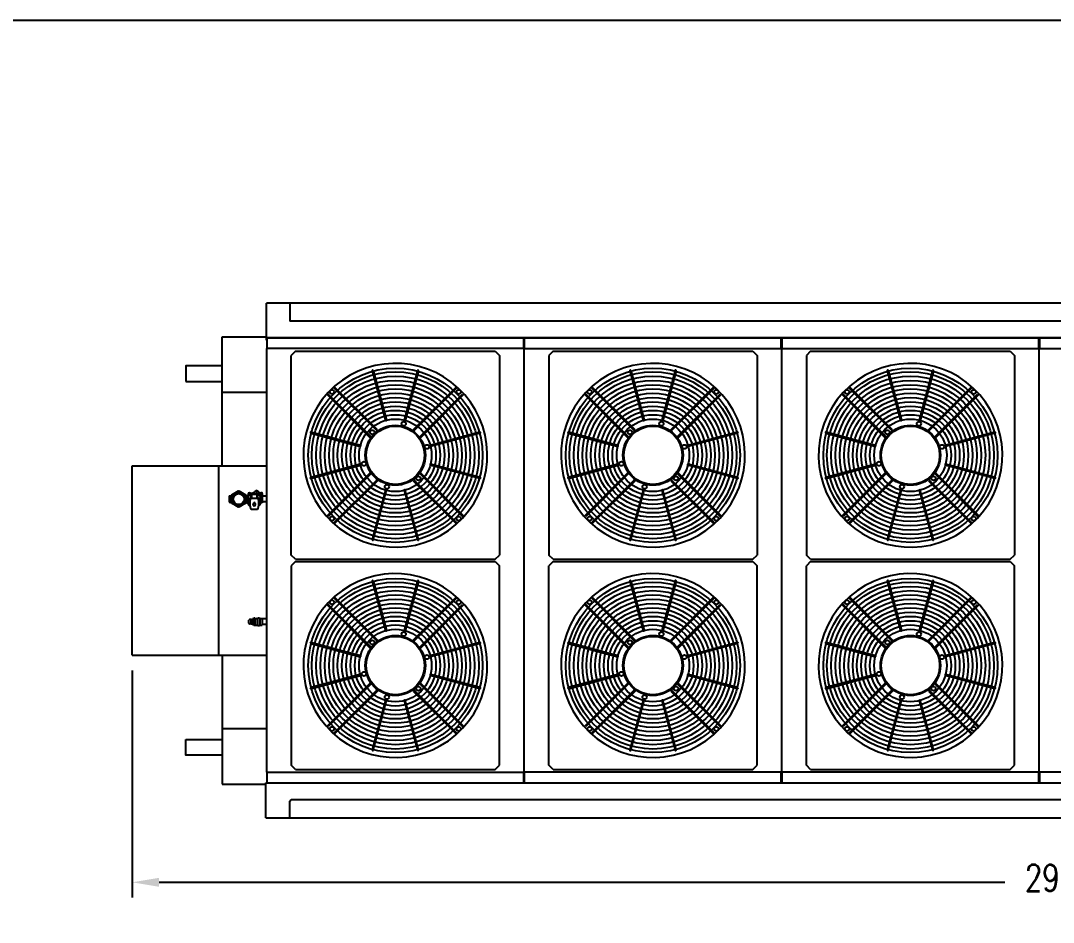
# Model space of a CAD drawing. Header units: millimetres. Extents: x 17891 to 32328, y 18593 to 29476.
# Drawn here: x 18118.2 to 18307.6, y 19050.1 to 19215.5 of the extents above; entities that cross this region are included whole.
import ezdxf

# ---------------------------------------------------------------- set-up
doc = ezdxf.new("R2010")
doc.units = ezdxf.units.MM
doc.header["$LTSCALE"] = 5
for name, color, linetype in [('COIL-CONTROL', 2, 'Continuous'), ('CONDENSER-SST-CONTROL', 1, 'Continuous'), ('UNIT', 6, 'Continuous'), ('WS-NO-CONTROL', 3, 'Continuous')]:
    doc.layers.add(name, color=color, linetype=linetype)
doc.styles.add('SUBMITTAL', font='romans.shx', dxfattribs={"width": 0.75})
doc.dimstyles.new('SUBMITTAL', dxfattribs={"dimtxt": 0.09375, "dimasz": 0.09375, "dimexe": 0.03125, "dimexo": 0.0625, "dimgap": 0.0625, "dimtad": 0, "dimdec": 4, "dimzin": 4, "dimdsep": 46, "dimlunit": 4, "dimtxsty": 'SUBMITTAL', "dimcen": 0.09375, "dimclre": 6, "dimadec": 0, "dimazin": 0, "dimtfac": 1, "dimtdec": 0, "dimtofl": 0, "dimtmove": 0, "dimatfit": 3, "dimfxl": 0, "dimfrac": 2, "dimtolj": 1, "dimtzin": 4, "dimarcsym": 0})

# ---------------------------------------------------------------- blocks, each defined once
blk = doc.blocks.new('FANCYLINDER-TOP')
for p, q in [((-108, 393.3), (-46, 162.1)), ((-103.1, 394.6), (-41.2, 163.4)), ((103.1, 394.6), (41.2, 163.4)), ((108, 393.3), (46, 162.1)), ((-394.6, 103.1), (-163.4, 41.2)), ((-162.1, 46), (-393.3, 108)), ((393.3, 108), (162.1, 46)), ((394.6, 103.1), (163.4, 41.2)), ((-163.4, -41.2), (-394.6, -103.1)), ((-393.3, -108), (-162.1, -46)), ((393.3, -108), (162.1, -46)), ((394.6, -103.1), (163.4, -41.2)), ((-46, -162.1), (-108, -393.3)), ((-103.1, -394.6), (-41.2, -163.4)), ((41.2, -163.4), (103.1, -394.6)), ((108, -393.3), (46, -162.1))]:
    blk.add_line(p, q)
for points in [[(-83.5, 118.8), (-281.3, 316.6), (-285, 313.3), (-87, 115.3)], [(83.5, 118.8), (281.3, 316.6), (285, 313.3), (87, 115.3)], [(-313.1, 284.8), (-316.6, 281.3), (-118.6, 83.3), (-115.1, 86.8)], [(313.1, 284.8), (316.6, 281.3), (118.6, 83.3), (115.1, 86.8)], [(-313.1, -284.8), (-316.6, -281.3), (-118.6, -83.3), (-115.1, -86.8)], [(313.1, -284.8), (316.6, -281.3), (118.6, -83.3), (115.1, -86.8)], [(-83.5, -118.8), (-281.3, -316.6), (-285, -313.3), (-87, -115.3)], [(83.5, -118.8), (281.3, -316.6), (285, -313.3), (87, -115.3)]]:
    blk.add_lwpolyline(points, close=True)
for centre, radius in [((0, 0), 405.8), ((0, 0), 389), ((0, 0), 369), ((0, 0), 349), ((0, 0), 329), ((0, 0), 309), ((-295.2, 295.2), 10), ((0, 0), 289), ((295.2, 295.2), 10), ((0, 0), 269), ((0, 0), 249), ((0, 0), 229), ((0, 0), 209), ((0, 0), 189), ((0, 0), 169), ((39.3, 146.8), 10), ((0, 0), 140), ((0, 0), 136.1), ((-107.5, 107.5), 10), ((146.8, 39.3), 10), ((-146.8, -39.3), 10), ((-39.3, -146.8), 10), ((107.5, -107.5), 10), ((-295.2, -295.2), 10), ((295.2, -295.2), 10)]:
    blk.add_circle(centre, radius)
for centre, radius, start, end in [((0, 0), 428.5, 41.0849, 41.0705), ((-105.5, 393.9), 2.5, 15, 195), ((105.5, 393.9), 2.5, 345, 165), ((-393.9, 105.5), 2.5, 75, 255), ((393.9, 105.5), 2.5, 285, 105), ((-393.9, -105.5), 2.5, 105, 285), ((393.9, -105.5), 2.5, 255, 75), ((-105.5, -393.9), 2.5, 165, 345), ((105.5, -393.9), 2.5, 195, 15)]:
    blk.add_arc(centre, radius, start, end)
for centre, major_axis in [((-43.6, 162.7), (2.41, 0.65)), ((43.6, 162.7), (2.41, -0.65)), ((-162.7, 43.6), (0.65, 2.41)), ((162.7, 43.6), (0.65, -2.41)), ((-162.7, -43.6), (-0.65, 2.41)), ((162.7, -43.6), (-0.65, -2.41)), ((-43.6, -162.7), (-2.41, 0.65)), ((43.6, -162.7), (-2.41, -0.65))]:
    blk.add_ellipse(centre, major_axis=major_axis, ratio=0.422618, start_param=3.141593, end_param=6.283185)
blk = doc.blocks.new('BORDER')
blk.add_line((1, 1), (0, 1))
blk = doc.blocks.new('*D44')
at = {"layer": 'CONDENSER-SST-CONTROL', "color": 6, "lineweight": -2}
for p, q in [((18138.69, 19096.3), (18138.69, 19054.62)), ((18496.28, 19072.63), (18496.28, 19054.62))]:
    blk.add_line(p, q, dxfattribs=at)
at = {"layer": 'CONDENSER-SST-CONTROL', "color": 3, "lineweight": -2}
for p, q in [((18143.62, 19057.43), (18298.74, 19057.43)), ((18491.35, 19057.43), (18336.24, 19057.43))]:
    blk.add_line(p, q, dxfattribs=at)
at = {"layer": 'CONDENSER-SST-CONTROL', "color": 3}
for points in [[(18143.62, 19058.26), (18143.62, 19056.61), (18138.69, 19057.43)], [(18491.35, 19058.26), (18491.35, 19056.61), (18496.28, 19057.43)]]:
    blk.add_solid(points, dxfattribs=at)
at = {"layer": 'CONDENSER-SST-CONTROL', "color": 3, "insert": (18317.49, 19057.43), "char_height": 4.9294, "attachment_point": 5, "style": 'SUBMITTAL'}
blk.add_mtext('\\A1;29\'-9 5/8"', dxfattribs=at)

msp = doc.modelspace()

# ---------------------------------------------------------------- linework, layer by layer
at = {"layer": 'COIL-CONTROL'}
for p, q in [((18155.1685, 19133.8705), (18155.1685, 19157.5455)), ((18155.1685, 19157.5455), (18163.2846, 19157.5455)), ((18155.1685, 19147.358), (18163.3263, 19147.358)), ((18155.1685, 19099.1205), (18155.1685, 19075.4455)), ((18155.1685, 19085.633), (18163.3263, 19085.633)), ((18155.1685, 19075.4455), (18163.213, 19075.4455))]:
    msp.add_line(p, q, dxfattribs=at)
at = {"layer": 'CONDENSER-SST-CONTROL'}
for points in [[(18148.5185, 19149.3363), (18155.1678, 19149.3363), (18155.1678, 19152.2113), (18148.5185, 19152.2113)], [(18148.5185, 19083.6547), (18155.1678, 19083.6547), (18155.1678, 19080.7797), (18148.5185, 19080.7797)]]:
    msp.add_lwpolyline(points, close=True, dxfattribs=at)
at = {"layer": 'UNIT'}
for p, q in [((18163.2846, 19156.9202), (18163.2846, 19163.7089)), ((18494.0421, 19163.7089), (18163.2846, 19163.7089)), ((18167.5763, 19163.7089), (18167.5763, 19160.3934)), ((18489.5733, 19160.3934), (18167.5763, 19160.3934)), ((18163.2846, 19157.3707), (18494.0511, 19157.3707)), ((18494.0511, 19157.2997), (18163.2846, 19157.2997)), ((18163.4138, 19155.3705), (18163.4138, 19157.2997)), ((18210.4887, 19155.2997), (18210.4887, 19157.2997)), ((18210.6638, 19155.2997), (18210.6638, 19157.2997)), ((18257.7387, 19155.2997), (18257.7387, 19157.2997)), ((18257.9138, 19155.2997), (18257.9138, 19157.2997)), ((18304.9702, 19155.2997), (18304.9702, 19157.2997)), ((18305.1453, 19155.2997), (18305.1453, 19157.2997)), ((18163.2846, 19156.9202), (18163.4138, 19156.9202)), ((18163.3263, 19155.3705), (18163.3263, 19077.6205)), ((18210.4887, 19155.3705), (18163.3263, 19155.3705)), ((18210.6638, 19155.2997), (18210.4887, 19155.2997)), ((18210.5763, 19077.6914), (18210.5763, 19155.2997)), ((18210.6638, 19155.3705), (18257.7387, 19155.3705)), ((18257.9138, 19155.2997), (18257.7387, 19155.2997)), ((18257.8263, 19077.6914), (18257.8263, 19155.2997)), ((18257.9138, 19155.3705), (18304.9702, 19155.3705)), ((18305.1453, 19155.2997), (18304.9702, 19155.2997)), ((18305.0577, 19077.6914), (18305.0577, 19155.2997)), ((18305.1453, 19155.3705), (18352.2016, 19155.3705)), ((18168.6442, 19154.8813), (18167.8568, 19154.0939)), ((18167.8568, 19117.4798), (18167.8568, 19154.0939)), ((18168.6442, 19154.8813), (18205.2584, 19154.8813)), ((18205.2584, 19154.8813), (18206.0458, 19154.0939)), ((18206.0458, 19154.0939), (18206.0458, 19117.4798)), ((18215.8942, 19154.8813), (18215.1068, 19154.0939)), ((18215.1068, 19154.0939), (18215.1068, 19117.4798)), ((18215.8942, 19154.8813), (18252.5084, 19154.8813)), ((18252.5084, 19154.8813), (18253.2958, 19154.0939)), ((18253.2958, 19154.0939), (18253.2958, 19117.4798)), ((18263.1257, 19154.8813), (18262.3382, 19154.0939)), ((18262.3382, 19154.0939), (18262.3382, 19117.4798)), ((18263.1257, 19154.8813), (18299.7398, 19154.8813)), ((18299.7398, 19154.8813), (18300.5272, 19154.0939)), ((18300.5272, 19154.0939), (18300.5272, 19117.4798)), ((18138.6928, 19099.1205), (18138.6928, 19133.8705)), ((18138.6928, 19133.8705), (18163.3263, 19133.8705)), ((18154.5628, 19099.1205), (18154.5628, 19133.8705)), ((18168.6442, 19116.6924), (18167.8568, 19117.4798)), ((18205.2584, 19116.6924), (18206.0458, 19117.4798)), ((18215.8942, 19116.6924), (18215.1068, 19117.4798)), ((18252.5084, 19116.6924), (18253.2958, 19117.4798)), ((18263.1257, 19116.6924), (18262.3382, 19117.4798)), ((18299.7398, 19116.6924), (18300.5272, 19117.4798)), ((18168.6442, 19116.2987), (18167.8568, 19115.5113)), ((18167.8568, 19115.5113), (18167.8568, 19078.8971)), ((18168.6442, 19116.6924), (18205.2584, 19116.6924)), ((18168.6442, 19116.2987), (18205.2584, 19116.2987)), ((18205.2584, 19116.2987), (18206.0458, 19115.5113)), ((18206.0458, 19078.8971), (18206.0458, 19115.5113)), ((18215.8942, 19116.2987), (18215.1068, 19115.5113)), ((18215.1068, 19078.8971), (18215.1068, 19115.5113)), ((18215.8942, 19116.6924), (18252.5084, 19116.6924)), ((18215.8942, 19116.2987), (18252.5084, 19116.2987)), ((18252.5084, 19116.2987), (18253.2958, 19115.5113)), ((18253.2958, 19078.8971), (18253.2958, 19115.5113)), ((18263.1257, 19116.2987), (18262.3382, 19115.5113)), ((18262.3382, 19078.8971), (18262.3382, 19115.5113)), ((18263.1257, 19116.6924), (18299.7398, 19116.6924)), ((18263.1257, 19116.2987), (18299.7398, 19116.2987)), ((18299.7398, 19116.2987), (18300.5272, 19115.5113)), ((18300.5272, 19078.8971), (18300.5272, 19115.5113)), ((18138.6928, 19099.1205), (18163.3263, 19099.1205)), ((18163.3263, 19077.6205), (18210.4887, 19077.6205)), ((18163.4138, 19075.6914), (18163.4138, 19077.6205)), ((18168.6442, 19078.1097), (18167.8568, 19078.8971)), ((18168.6442, 19078.1097), (18205.2584, 19078.1097)), ((18205.2584, 19078.1097), (18206.0458, 19078.8971)), ((18210.4887, 19077.6914), (18210.6638, 19077.6914)), ((18210.4887, 19075.6914), (18210.4887, 19077.6914)), ((18210.6638, 19075.6914), (18210.6638, 19077.6914)), ((18257.7387, 19077.6205), (18210.6638, 19077.6205)), ((18215.8942, 19078.1097), (18215.1068, 19078.8971)), ((18215.8942, 19078.1097), (18252.5084, 19078.1097)), ((18252.5084, 19078.1097), (18253.2958, 19078.8971)), ((18257.7387, 19077.6914), (18257.9138, 19077.6914)), ((18257.7387, 19075.6914), (18257.7387, 19077.6914)), ((18257.9138, 19075.6914), (18257.9138, 19077.6914)), ((18304.9702, 19077.6205), (18257.9138, 19077.6205)), ((18263.1257, 19078.1097), (18262.3382, 19078.8971)), ((18263.1257, 19078.1097), (18299.7398, 19078.1097)), ((18299.7398, 19078.1097), (18300.5272, 19078.8971)), ((18304.9702, 19077.6914), (18305.1453, 19077.6914)), ((18304.9702, 19075.6914), (18304.9702, 19077.6914)), ((18305.1453, 19075.6914), (18305.1453, 19077.6914)), ((18352.2016, 19077.6205), (18305.1453, 19077.6205)), ((18210.4887, 19075.9489), (18210.6638, 19075.9489)), ((18257.7387, 19075.9489), (18257.9138, 19075.9489)), ((18304.9702, 19075.9489), (18305.1453, 19075.9489)), ((18163.213, 19075.6914), (18494.0733, 19075.6914)), ((18163.213, 19069.2821), (18163.213, 19075.6914)), ((18494.0421, 19075.6204), (18163.213, 19075.6204)), ((18167.5763, 19072.3476), (18167.8263, 19072.5976)), ((18167.5763, 19069.2821), (18167.5763, 19072.3476)), ((18167.8263, 19072.5976), (18489.8233, 19072.5976)), ((18163.213, 19069.2821), (18494.0421, 19069.2821))]:
    msp.add_line(p, q, dxfattribs=at)
at = {"layer": 'WS-NO-CONTROL'}
for p, q in [((18156.9536, 19128.541), (18157.5557, 19128.8887)), ((18157.5557, 19128.8887), (18158.1579, 19129.2363)), ((18158.1579, 19129.2363), (18158.2661, 19129.2363)), ((18158.2661, 19129.2363), (18158.8682, 19128.8887)), ((18158.8682, 19128.8887), (18159.4704, 19128.541)), ((18160.2104, 19128.8446), (18160.0104, 19128.7291)), ((18160.4104, 19128.7291), (18160.2104, 19128.8446)), ((18161.2125, 19128.7346), (18161.3086, 19129.0305)), ((18161.5391, 19128.6396), (18161.632, 19128.9254)), ((18162.1215, 19128.8212), (18161.6953, 19129.207)), ((18161.9336, 19128.8446), (18161.7336, 19128.7291)), ((18162.1336, 19128.7291), (18161.9336, 19128.8446)), ((18156.462, 19128.3145), (18156.462, 19127.1895)), ((18156.462, 19128.3145), (18156.8995, 19128.3145)), ((18156.462, 19127.1895), (18156.8995, 19127.1895)), ((18156.8995, 19128.4473), (18156.9536, 19128.541)), ((18156.8995, 19127.752), (18156.8995, 19128.4473)), ((18156.8995, 19127.0567), (18156.8995, 19127.752)), ((18156.9536, 19126.963), (18156.8995, 19127.0567)), ((18157.5557, 19126.6154), (18156.9536, 19126.963)), ((18159.4704, 19126.963), (18158.8682, 19126.6154)), ((18159.4704, 19128.541), (18159.5245, 19128.4473)), ((18159.5245, 19127.0567), (18159.4704, 19126.963)), ((18159.5245, 19128.4473), (18159.5245, 19127.752)), ((18159.5245, 19128.3145), (18159.712, 19128.3145)), ((18159.5245, 19127.752), (18159.5245, 19127.0567)), ((18159.5245, 19127.1895), (18159.712, 19127.1895)), ((18159.712, 19127.082), (18159.712, 19128.422)), ((18159.712, 19128.422), (18159.9734, 19128.422)), ((18159.712, 19127.082), (18159.9907, 19127.082)), ((18160.0104, 19128.7291), (18160.0104, 19128.4982)), ((18160.0104, 19128.4982), (18160.2104, 19128.3827)), ((18160.2104, 19127.1214), (18160.0104, 19127.0059)), ((18160.0104, 19127.0059), (18160.0104, 19126.7749)), ((18160.2104, 19128.3827), (18160.4104, 19128.4982)), ((18160.2349, 19127.1072), (18160.2104, 19127.1214)), ((18161.779, 19127.8346), (18160.365, 19127.8346)), ((18160.4104, 19128.4982), (18160.4104, 19128.7291)), ((18160.577, 19128.6396), (18161.567, 19128.6396)), ((18160.577, 19128.6396), (18160.577, 19127.8346)), ((18160.822, 19128.7346), (18161.322, 19128.7346)), ((18160.822, 19128.7346), (18160.822, 19128.6396)), ((18160.8977, 19126.9847), (18160.8367, 19126.8442)), ((18161.3073, 19126.8442), (18161.2463, 19126.9847)), ((18161.322, 19128.7346), (18161.322, 19128.6396)), ((18161.567, 19128.6396), (18161.567, 19127.8346)), ((18161.7336, 19128.7291), (18161.7336, 19128.4982)), ((18161.7336, 19128.4982), (18161.9336, 19128.3827)), ((18161.9336, 19127.1214), (18161.9078, 19127.1065)), ((18161.9336, 19128.3827), (18162.1336, 19128.4982)), ((18162.1336, 19127.0059), (18161.9336, 19127.1214)), ((18162.1336, 19128.4982), (18162.1336, 19128.7291)), ((18162.1336, 19126.7749), (18162.1336, 19127.0059)), ((18162.492, 19128.422), (18162.1533, 19128.422)), ((18162.492, 19127.082), (18162.1533, 19127.082)), ((18162.1951, 19128.7137), (18162.1951, 19128.7451)), ((18162.1951, 19128.422), (18162.1951, 19128.5136)), ((18162.492, 19128.422), (18162.492, 19127.082)), ((18163.3263, 19128.267), (18162.492, 19128.267)), ((18163.3263, 19127.237), (18162.492, 19127.237)), ((18162.5389, 19128.7451), (18162.5389, 19128.267)), ((18158.1579, 19126.2677), (18157.5557, 19126.6154)), ((18158.2661, 19126.2677), (18158.1579, 19126.2677)), ((18158.8682, 19126.6154), (18158.2661, 19126.2677)), ((18160.0104, 19126.7749), (18160.2104, 19126.6595)), ((18160.0124, 19126.6924), (18160.2691, 19126.4601)), ((18160.2104, 19126.6595), (18160.2356, 19126.674)), ((18160.4985, 19125.8796), (18161.6455, 19125.8796)), ((18161.9071, 19126.6747), (18161.9336, 19126.6595)), ((18161.9336, 19126.6595), (18162.1336, 19126.7749)), ((18160.0757, 19104.957), (18160.0757, 19105.5195)), ((18160.4507, 19105.6445), (18160.2007, 19105.6445)), ((18160.4507, 19104.832), (18160.2007, 19104.832)), ((18160.4507, 19105.6758), (18160.4507, 19104.8008)), ((18160.5757, 19105.6758), (18160.4507, 19105.6758)), ((18160.5757, 19104.8008), (18160.4507, 19104.8008)), ((18160.5757, 19105.6758), (18160.5757, 19104.8008)), ((18160.5757, 19105.6133), (18160.7632, 19105.6133)), ((18160.5757, 19104.8633), (18160.7632, 19104.8633)), ((18160.7632, 19105.8008), (18160.7632, 19105.5195)), ((18160.9507, 19105.8008), (18160.7632, 19105.8008)), ((18160.7632, 19105.5195), (18160.7632, 19104.957)), ((18160.7632, 19104.957), (18160.7632, 19104.6758)), ((18160.9507, 19104.6758), (18160.7632, 19104.6758)), ((18160.9507, 19105.5195), (18160.9507, 19105.8008)), ((18160.9507, 19105.6133), (18161.0132, 19105.6133)), ((18160.9507, 19104.957), (18160.9507, 19105.5195)), ((18160.9507, 19104.6758), (18160.9507, 19104.957)), ((18160.9507, 19104.8633), (18161.0132, 19104.8633)), ((18161.0132, 19105.8878), (18161.0132, 19105.563)), ((18161.2007, 19105.8878), (18161.0132, 19105.8878)), ((18161.0132, 19105.563), (18161.0132, 19104.9135)), ((18161.0132, 19104.9135), (18161.0132, 19104.5888)), ((18161.0132, 19104.5888), (18161.2007, 19104.5888)), ((18161.2007, 19105.563), (18161.2007, 19105.8878)), ((18161.232, 19105.7598), (18161.2007, 19105.7622)), ((18161.2007, 19104.9135), (18161.2007, 19105.563)), ((18161.2007, 19104.5888), (18161.2007, 19104.9135)), ((18161.232, 19104.7167), (18161.2007, 19104.7144)), ((18161.232, 19105.8383), (18161.232, 19104.6383)), ((18161.232, 19105.8383), (18161.662, 19105.8383)), ((18161.232, 19104.6383), (18161.662, 19104.6383)), ((18161.662, 19105.8383), (18161.7156, 19105.9311)), ((18161.662, 19105.8383), (18161.662, 19105.7579)), ((18161.662, 19105.7579), (18161.662, 19105.2383)), ((18161.662, 19105.2383), (18161.662, 19104.7187)), ((18161.662, 19104.7187), (18161.662, 19104.6383)), ((18161.662, 19104.6383), (18161.7156, 19104.5455)), ((18161.7156, 19105.9311), (18162.0084, 19105.9311)), ((18161.7156, 19104.5455), (18162.0084, 19104.5455)), ((18162.062, 19105.8383), (18162.0084, 19105.9311)), ((18162.062, 19104.6383), (18162.0084, 19104.5455)), ((18162.062, 19105.8383), (18162.062, 19105.7579)), ((18162.062, 19105.8383), (18162.492, 19105.8383)), ((18162.062, 19105.7579), (18162.062, 19105.2383)), ((18162.062, 19105.2383), (18162.062, 19104.7187)), ((18162.062, 19104.7187), (18162.062, 19104.6383)), ((18162.062, 19104.6383), (18162.492, 19104.6383)), ((18162.492, 19105.8383), (18162.492, 19104.6383)), ((18163.3263, 19105.7533), (18162.492, 19105.7533)), ((18163.3263, 19104.7233), (18162.492, 19104.7233))]:
    msp.add_line(p, q, dxfattribs=at)
for radius in [1.3125, 1]:
    msp.add_circle((18158.212, 19127.752), radius, dxfattribs=at)
for centre, radius, start, end in [((18160.2104, 19128.6136), 0.28, 61.739361, 198.611546), ((18160.5797, 19129.3007), 0.5, 241.739361, 287.637319), ((18161.072, 19127.752), 1.125, 103.098391, 107.63373), ((18160.7038, 19129.3348), 0.5, 283.094011, 332.897067), ((18161.4604, 19128.9475), 0.35, 47.850863, 152.897067), ((18161.4703, 19128.9779), 0.17, 342, 162), ((18161.9336, 19128.6136), 0.28, 331.739361, 47.850863), ((18162.367, 19128.7451), 0.1719, 360, 180), ((18160.2104, 19126.8904), 0.28, 151.739361, 225), ((18159.0068, 19128.2083), 0.99, 347.541093, 18.611546), ((18161.072, 19127.752), 1.125, 167.541093, 197.634834), ((18159.5233, 19127.2597), 0.5, 331.739361, 17.634834), ((18163.7063, 19126.862), 3.48, 163.770528, 180), ((18162.1353, 19126.862), 1.909, 180, 210.971446), ((18161.072, 19127.752), 0.75, 131.299873, 185.134706), ((18161.072, 19126.909), 0.19, 23.465924, 156.534076), ((18161.072, 19127.752), 0.75, 354.77221, 48.700128), ((18159.9991, 19126.862), 1.9172, 329.175465, 360), ((18158.4033, 19126.862), 3.513, 360, 16.072902), ((18161.9336, 19126.8904), 0.28, 263.107327, 28.260639), ((18162.6206, 19128.2443), 0.5, 151.739361, 197.634834), ((18162.6206, 19127.2597), 0.5, 162.365166, 208.260639), ((18161.072, 19127.752), 1.125, 342.365166, 17.634834), ((18161.072, 19126.742), 0.2565, 156.534076, 23.463769), ((18160.2007, 19105.5195), 0.125, 90, 180), ((18160.2007, 19104.957), 0.125, 180, 270)]:
    msp.add_arc(centre, radius, start, end, dxfattribs=at)

# ---------------------------------------------------------------- block references
at = {"xscale": 829.7698563356048, "yscale": 622.3273922517036, "zscale": 829.7698563356048}
msp.add_blockref('BORDER', (17891.493, 18593.206), dxfattribs=at)
at = {"layer": 'UNIT', "xscale": 0.03937007874015748, "yscale": 0.03937007874015748, "zscale": 0.03937007874015748}
for p in [(18186.9513, 19135.7869), (18234.2013, 19135.7869), (18281.4327, 19135.7869), (18186.9513, 19097.2042), (18234.2013, 19097.2042), (18281.4327, 19097.2042)]:
    msp.add_blockref('FANCYLINDER-TOP', p, dxfattribs=at)

# ---------------------------------------------------------------- dimensions: what is measured, and where the dimension line sits
at = {"layer": 'CONDENSER-SST-CONTROL', "color": 3}
dim = msp.add_linear_dim(base=(18138.6928, 19057.4339), p1=(18496.2815, 19075.4455), p2=(18138.6928, 19099.1205), dimstyle='SUBMITTAL', override={"dimscale": 70.42, "dimtxt": 0.07, "dimasz": 0.07, "dimexe": 0.04, "dimexo": 0.04, "dimgap": 0.03125, "dimdec": 3, "dimzin": 3, "dimclrd": 3, "dimclrt": 3, "dimtdec": 3, "dimtix": 1}, dxfattribs=at)
dim.commit()
dim.dimension.update_dxf_attribs({"geometry": '*D44', "text_midpoint": (18317.4871, 19057.4339)})

doc.saveas('drawing.dxf')
